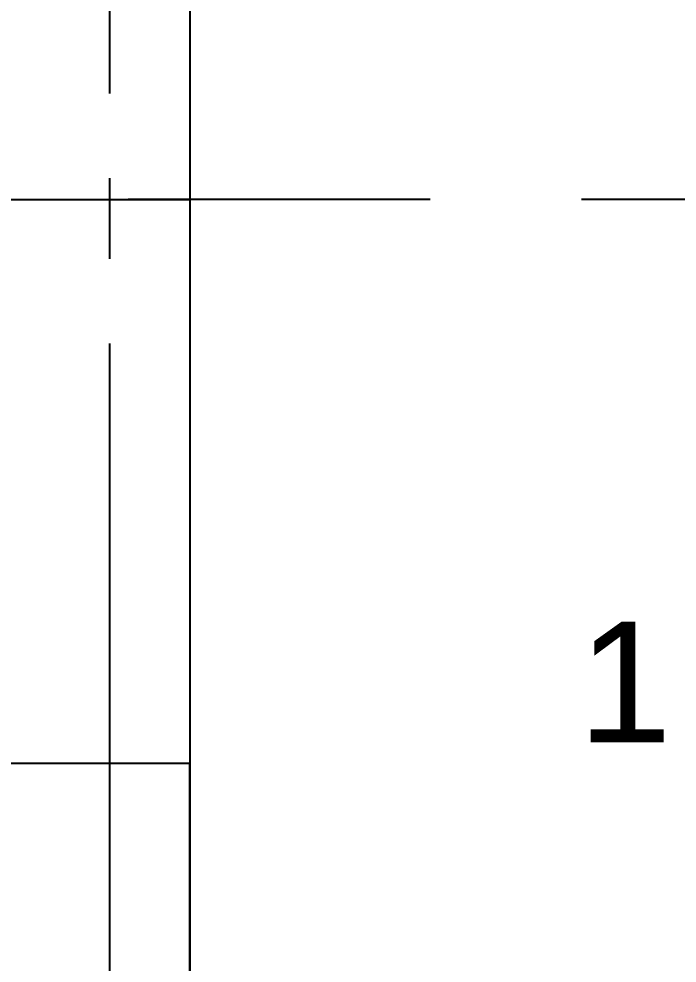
# Model space of a CAD drawing. Header units: millimetres. Extents: x 1217 to 2428, y 234 to 644.
# Drawn here: x 2021.438 to 2022.255, y 376.423 to 377.595 of the extents above; entities that cross this region are included whole.
import ezdxf

# ---------------------------------------------------------------- set-up
doc = ezdxf.new("R2010")
doc.units = ezdxf.units.MM
for name, pattern in [('ACAD_ISO04W100', [30, 24, -3, 0, -3]), ('HIDDEN', [0.375, 0.25, -0.125]), ('HIDDEN2', [0.1875, 0.125, -0.0625])]:
    doc.linetypes.add(name, pattern=pattern)
doc.layers.get('0').update_dxf_attribs({"lineweight": 5})
for name, color, linetype in [('0.1', 251, 'Continuous'), ('0.2', 2, 'Continuous'), ('0.3', 6, 'Continuous'), ('COTAS', 252, 'Continuous'), ('EJES', 8, 'Continuous')]:
    doc.layers.add(name, color=color, linetype=linetype)
doc.styles.add('INTERARQ', font='arial.ttf')
doc.dimstyles.new('ESCALA_1-50', dxfattribs={"dimtxt": 0.15, "dimasz": 0.06, "dimexe": 0.18, "dimexo": 0.0625, "dimgap": 0, "dimtad": 0, "dimtih": 1, "dimtoh": 1, "dimzin": 0, "dimdsep": 46, "dimtxsty": 'INTERARQ', "dimblk": 'DIMTICK', "dimcen": 0, "dimse1": 1, "dimse2": 1, "dimclrd": 256, "dimclre": 1, "dimclrt": 2, "dimadec": 0, "dimazin": 0, "dimtfac": 4.5, "dimtofl": 0, "dimtmove": 2, "dimatfit": 3, "dimldrblk": 'DIMTICK', "dimfxl": 0, "dimtolj": 1, "dimtzin": 0, "dimarcsym": 0})

# ---------------------------------------------------------------- blocks, each defined once
blk = doc.blocks.new('DIMTICK')
at = {"color": 1}
for p, q in [((0, 1), (0, -1)), ((-1, 0), (1, 0))]:
    blk.add_line(p, q, dxfattribs=at)
at = {"color": 3, "const_width": 0.141}
blk.add_lwpolyline([(0.707, 0.707), (-0.707, -0.707)], dxfattribs=at)
blk = doc.blocks.new('*D1674')
at = {"layer": 'COTAS', "lineweight": -2, "ltscale": 3, "transparency": 16777216}
for p, q in [((2021.7099, 375.5563), (2024.4549, 375.5563)), ((2027.5899, 375.5563), (2024.8448, 375.5563))]:
    blk.add_line(p, q, dxfattribs=at)
at = {"layer": 'DEFPOINTS', "color": 0, "ltscale": 3, "transparency": 16777216}
for p in [(2021.6499, 377.3877, 0), (2027.6499, 376.171, 0), (2027.6499, 375.5563)]:
    blk.add_point(p, dxfattribs=at)
at = {"layer": 'COTAS', "lineweight": -2, "ltscale": 3, "transparency": 16777216, "xscale": 0.06, "yscale": 0.06, "zscale": 0.06, "rotation": 180}
blk.add_blockref('DIMTICK', (2021.6499, 375.5563), dxfattribs=at)
at = {"layer": 'COTAS', "lineweight": -2, "ltscale": 3, "transparency": 16777216, "xscale": 0.06, "yscale": 0.06, "zscale": 0.06}
blk.add_blockref('DIMTICK', (2027.6499, 375.5563), dxfattribs=at)
at = {"layer": 'COTAS', "color": 2, "ltscale": 3, "transparency": 16777216, "insert": (2024.6499, 375.5563), "char_height": 0.15, "attachment_point": 5, "style": 'INTERARQ'}
blk.add_mtext('\\A1;6.00', dxfattribs=at)
blk = doc.blocks.new('*D1632')
at = {"layer": '0.1', "lineweight": -2, "ltscale": 3, "transparency": 16777216}
for p, q in [((2022.3355, 377.311), (2022.3355, 376.8476)), ((2022.3355, 376.231), (2022.3355, 376.6944))]:
    blk.add_line(p, q, dxfattribs=at)
at = {"layer": 'DEFPOINTS', "color": 0, "ltscale": 3, "transparency": 16777216}
for p in [(2019.6806, 377.371, 0), (2022.3355, 377.371), (2022.3721, 376.171, 0)]:
    blk.add_point(p, dxfattribs=at)
at = {"layer": '0.1', "lineweight": -2, "ltscale": 3, "transparency": 16777216, "xscale": 0.06, "yscale": 0.06, "zscale": 0.06}
for p, rotation in [((2022.3355, 377.371), 90), ((2022.3355, 376.171), 270)]:
    blk.add_blockref('DIMTICK', p, dxfattribs=dict(at, rotation=rotation))
at = {"layer": '0.1', "color": 2, "ltscale": 3, "transparency": 16777216, "insert": (2022.3355, 376.771), "char_height": 0.15, "attachment_point": 5, "style": 'INTERARQ'}
blk.add_mtext('\\A1;1.20', dxfattribs=at)

msp = doc.modelspace()

# ---------------------------------------------------------------- linework, layer by layer
at = {"layer": '0.1', "linetype": 'HIDDEN2', "ltscale": 3, "elevation": 0}
msp.add_lwpolyline([(2023.63584, 377.37099), (2013.71011, 377.37099)], dxfattribs=at)
at = {"layer": '0.2', "ltscale": 3, "elevation": 0}
for points in [[(2022.21001, 382.15099), (2021.64986, 382.15099), (2021.64986, 376.45099)], [(2020.44008, 377.37099), (2021.64986, 377.37099)]]:
    msp.add_lwpolyline(points, dxfattribs=at)
at = {"layer": '0.2', "linetype": 'HIDDEN', "ltscale": 3, "elevation": 0}
msp.add_lwpolyline([(2021.64986, 382.15099), (2021.64986, 376.17099)], dxfattribs=at)
at = {"layer": '0.3', "ltscale": 3, "elevation": 0}
msp.add_lwpolyline([(2021.64986, 376.17099), (2021.64986, 376.67099), (2020.44008, 376.67099), (2020.44008, 376.67099)], dxfattribs=at)
at = {"layer": 'EJES', "linetype": 'ACAD_ISO04W100', "ltscale": 0.035, "elevation": 0}
msp.add_lwpolyline([(2021.55007, 394.44247), (2021.55007, 372.97405)], dxfattribs=at)

# ---------------------------------------------------------------- dimensions: what is measured, and where the dimension line sits
at = {"layer": '0.1', "ltscale": 3}
dim = msp.add_linear_dim(base=(2022.33552, 377.37099, 0), p1=(2022.37205, 376.17099, 0), p2=(2019.68062, 377.37099, 0), angle=90, dimstyle='ESCALA_1-50', dxfattribs=at)
dim.commit()
dim.dimension.update_dxf_attribs({"geometry": '*D1632', "text_midpoint": (2022.33552, 376.77099, 0)})
at = {"layer": 'COTAS', "ltscale": 3}
dim = msp.add_linear_dim(base=(2027.64986, 375.55635, 0), p1=(2021.64986, 377.38766, 0), p2=(2027.64986, 376.17099, 0), dimstyle='ESCALA_1-50', dxfattribs=at)
dim.commit()
dim.dimension.update_dxf_attribs({"geometry": '*D1674', "text_midpoint": (2024.64986, 375.55635, 0)})

doc.saveas('drawing.dxf')
